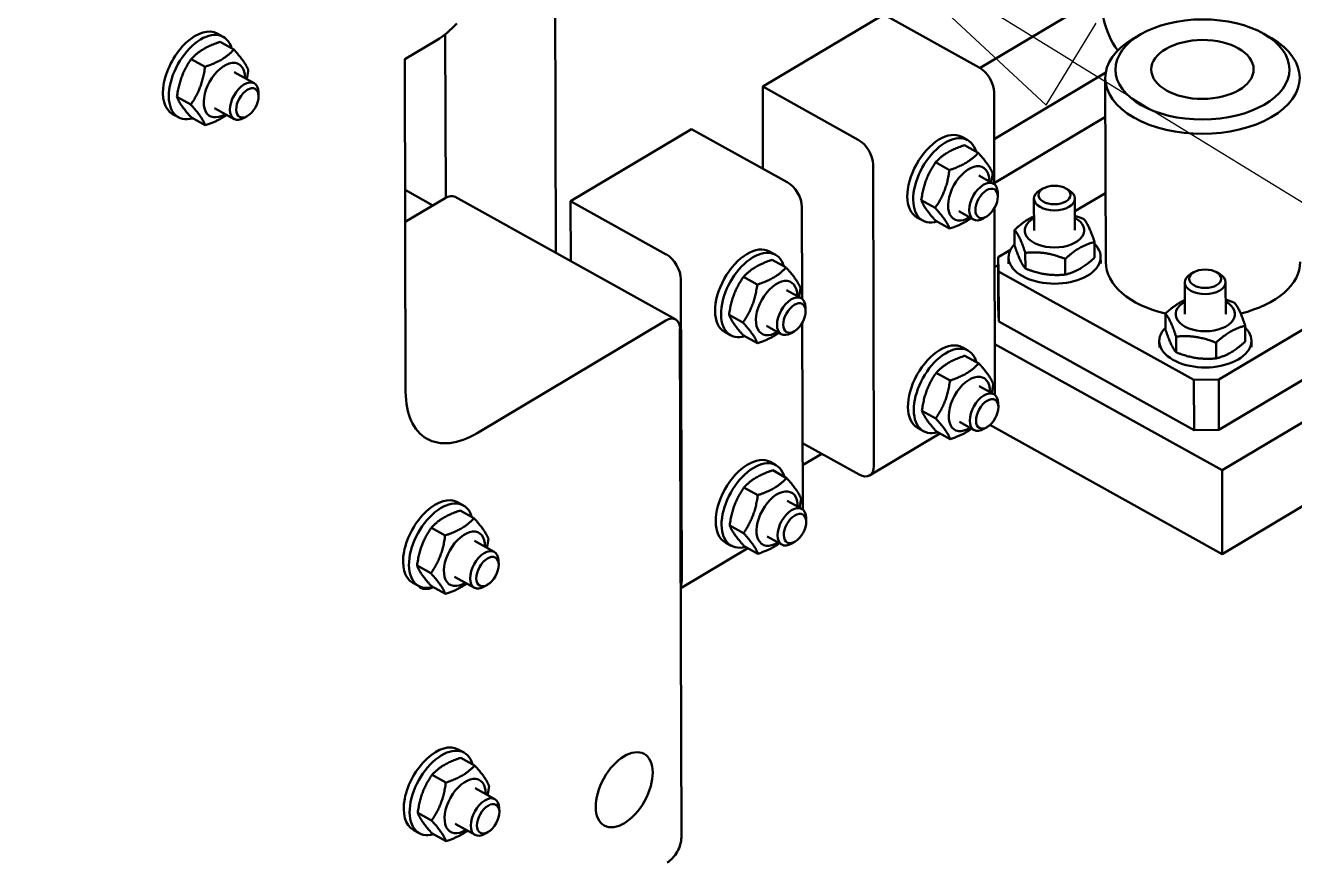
# Model space of a CAD drawing. Header units: millimetres. Extents: x -1901 to 2520, y -3919 to 1782.
# Drawn here: x 2008.3 to 2082.7, y 686.9 to 735.9 of the extents above; entities that cross this region are included whole.
import ezdxf

# ---------------------------------------------------------------- set-up
doc = ezdxf.new("R2010")
doc.units = ezdxf.units.MM
doc.header["$LTSCALE"] = 6
for name, color, linetype, lineweight in [('Detail Boundary (ISO)', 7, 'Continuous', 25), ('Symbol (ISO)', 7, 'Continuous', 25), ('Visible (ISO)', 7, 'Continuous', 50)]:
    doc.layers.add(name, color=color, linetype=linetype, lineweight=lineweight)

# ---------------------------------------------------------------- blocks, each defined once
blk = doc.blocks.new('2dDetail0')
at = {"layer": 'Detail Boundary (ISO)'}
blk.add_circle((337.484, 121.534), 15.131, dxfattribs=at)
blk = doc.blocks.new('Balloon33')
at = {"layer": 'Symbol (ISO)'}
for p, q in [((343.63, 122.862), (344.692, 121.877)), ((344.953, 122.303), (344.142, 122.801)), ((344.692, 121.877), (345.182, 122.677)), ((344.953, 122.303), (382.813, 99.078))]:
    blk.add_line(p, q, dxfattribs=at)
blk.add_solid([(345.215, 122.73), (342.822, 123.611), (344.692, 121.877), (345.215, 122.73)], dxfattribs=at)

msp = doc.modelspace()

# ---------------------------------------------------------------- linework, layer by layer
at = {"layer": 'Visible (ISO)'}
for p, q in [((2039.358, 742.224), (2039.411, 722.591)), ((2064.274, 733.435), (2072.812, 738.526)), ((2058.628, 736.573), (2051.533, 732.342)), ((2058.628, 736.573), (2064.232, 733.46)), ((2019.899, 735.262), (2019.554, 735.454)), ((2032.92, 735.415), (2032.946, 725.828)), ((2073.687, 735.404), (2073.261, 735.155)), ((2080.932, 735.423), (2081.359, 735.177)), ((2020.522, 734.513), (2019.711, 734.964)), ((2030.543, 733.951), (2032.421, 735.07)), ((2018.835, 733.508), (2018.024, 733.958)), ((2030.596, 714.448), (2030.543, 733.951)), ((2020.55, 733.184), (2021.714, 732.538)), ((2071.643, 733.165), (2065.104, 729.266)), ((2051.533, 732.342), (2057.136, 729.229)), ((2051.533, 732.342), (2051.546, 727.527)), ((2071.646, 722.047), (2071.616, 732.841)), ((2017.997, 731.287), (2017.185, 731.738)), ((2021.972, 731.799), (2021.966, 732.015)), ((2065.111, 726.614), (2065.096, 732)), ((2019.385, 731.086), (2020.548, 730.44)), ((2017.277, 730.541), (2016.932, 730.733)), ((2018.845, 730.073), (2018.034, 730.524)), ((2021.312, 730.612), (2021.126, 730.503)), ((2071.622, 730.57), (2065.111, 726.688)), ((2047.359, 729.853), (2040.263, 725.623)), ((2047.359, 729.853), (2052.962, 726.74)), ((2063.199, 729.398), (2063.544, 729.207)), ((2064.167, 728.458), (2063.355, 728.909)), ((2062.48, 727.452), (2061.669, 727.903)), ((2058.001, 727.769), (2058.049, 710.106)), ((2064.195, 727.129), (2065.057, 726.65)), ((2067.965, 726.369), (2067.783, 726.263)), ((2069.304, 726.373), (2069.487, 726.267)), ((2030.564, 726.29), (2032.198, 725.382)), ((2030.569, 724.411), (2032.913, 725.808)), ((2033.498, 725.876), (2046.429, 718.692)), ((2040.263, 725.623), (2045.867, 722.51)), ((2040.263, 725.623), (2040.273, 722.112)), ((2061.641, 725.232), (2060.83, 725.683)), ((2065.314, 725.911), (2065.309, 726.127)), ((2067.441, 723.911), (2067.436, 725.776)), ((2069.841, 723.918), (2069.836, 725.782)), ((2069.838, 725.033), (2071.635, 726.104)), ((2053.842, 719.895), (2053.827, 725.28)), ((2063.029, 725.031), (2063.891, 724.552)), ((2065.144, 714.336), (2065.115, 725.213)), ((2060.577, 724.678), (2060.922, 724.486)), ((2062.489, 724.018), (2061.678, 724.468)), ((2064.655, 724.724), (2064.469, 724.615)), ((2066.3, 723.948), (2066.303, 723.025)), ((2051.93, 722.679), (2052.275, 722.487)), ((2065.335, 722.349), (2066.055, 722.778)), ((2066.928, 722.601), (2066.93, 721.678)), ((2070.985, 723.234), (2070.987, 722.311)), ((2052.897, 721.739), (2052.086, 722.189)), ((2065.124, 721.756), (2065.337, 721.883)), ((2065.335, 722.349), (2065.343, 719.405)), ((2065.359, 721.511), (2065.335, 722.349)), ((2065.947, 721.959), (2065.946, 722.337)), ((2069.27, 722.244), (2069.273, 721.321)), ((2071.347, 721.974), (2071.346, 722.352)), ((2051.211, 720.733), (2050.399, 721.184)), ((2076.811, 715.149), (2065.359, 721.511)), ((2065.359, 721.511), (2065.367, 718.567)), ((2076.804, 721.459), (2076.622, 721.352)), ((2078.143, 721.463), (2078.326, 721.357)), ((2089.356, 721.777), (2078.267, 715.165)), ((2046.732, 721.05), (2046.78, 703.387)), ((2052.926, 720.41), (2053.788, 719.931)), ((2076.28, 719.001), (2076.275, 720.865)), ((2078.68, 719.007), (2078.675, 720.872)), ((2050.372, 718.513), (2049.561, 718.963)), ((2054.045, 719.192), (2054.039, 719.408)), ((2065.343, 719.405), (2065.367, 718.567)), ((2075.139, 719.038), (2075.141, 718.114)), ((2045.844, 718.625), (2034.783, 712.03)), ((2046.762, 688.335), (2046.681, 718.141)), ((2051.76, 718.312), (2052.622, 717.833)), ((2053.875, 707.617), (2053.846, 718.494)), ((2076.819, 712.205), (2065.367, 718.567)), ((2089.364, 718.833), (2078.275, 712.221)), ((2079.823, 718.324), (2079.826, 717.4)), ((2049.308, 717.958), (2049.652, 717.767)), ((2051.22, 717.299), (2050.409, 717.749)), ((2053.386, 718.005), (2053.199, 717.896)), ((2074.786, 717.049), (2074.785, 717.427)), ((2075.767, 717.691), (2075.769, 716.767)), ((2092.235, 718.063), (2078.461, 709.85)), ((2080.186, 717.063), (2080.185, 717.441)), ((2063.233, 717.059), (2063.578, 716.867)), ((2065.136, 717.253), (2078.461, 709.85)), ((2078.109, 717.334), (2078.111, 716.41)), ((2064.2, 716.118), (2063.389, 716.569)), ((2062.513, 715.113), (2061.702, 715.563)), ((2078.267, 715.165), (2076.811, 715.149)), ((2078.267, 715.165), (2078.275, 712.221)), ((2064.228, 714.789), (2065.09, 714.311)), ((2076.811, 715.149), (2076.819, 712.205)), ((2065.348, 713.572), (2065.342, 713.787)), ((2061.675, 712.892), (2060.864, 713.343)), ((2078.475, 704.944), (2092.248, 713.156)), ((2060.61, 712.338), (2060.955, 712.147)), ((2063.063, 712.691), (2063.925, 712.213)), ((2064.688, 712.384), (2064.502, 712.275)), ((2064.857, 712.509), (2078.475, 704.944)), ((2076.819, 712.205), (2078.275, 712.221)), ((2053.865, 711.45), (2057.189, 709.603)), ((2057.801, 709.554), (2061.923, 712.011)), ((2062.523, 711.678), (2061.712, 712.129)), ((2053.868, 710.156), (2054.991, 710.825)), ((2051.963, 710.339), (2052.308, 710.148)), ((2052.931, 709.399), (2052.12, 709.85)), ((2078.461, 709.85), (2078.475, 704.944)), ((2051.244, 708.393), (2050.433, 708.844)), ((2033.979, 707.79), (2033.634, 707.982)), ((2052.959, 708.07), (2053.821, 707.591)), ((2034.601, 707.042), (2033.79, 707.493)), ((2054.079, 706.852), (2054.073, 707.068)), ((2032.915, 706.036), (2032.103, 706.487)), ((2050.406, 706.173), (2049.594, 706.624)), ((2034.63, 705.713), (2035.793, 705.066)), ((2049.341, 705.619), (2049.686, 705.427)), ((2051.794, 705.972), (2052.656, 705.493)), ((2053.419, 705.665), (2053.233, 705.556)), ((2046.723, 702.948), (2050.654, 705.292)), ((2051.254, 704.959), (2050.443, 705.41)), ((2032.076, 703.816), (2031.265, 704.267)), ((2036.051, 704.327), (2036.045, 704.543)), ((2031.356, 703.07), (2031.012, 703.262)), ((2033.464, 703.615), (2034.628, 702.968)), ((2032.924, 702.602), (2032.113, 703.052)), ((2035.391, 703.14), (2035.205, 703.031)), ((2034.018, 693.3), (2033.673, 693.491)), ((2034.641, 692.551), (2033.83, 693.002)), ((2032.954, 691.545), (2032.143, 691.996)), ((2034.669, 691.222), (2035.833, 690.576)), ((2036.09, 689.837), (2036.084, 690.052)), ((2032.115, 689.325), (2031.304, 689.776)), ((2033.504, 689.124), (2034.667, 688.478)), ((2031.396, 688.579), (2031.051, 688.771)), ((2032.964, 688.111), (2032.152, 688.561)), ((2035.431, 688.649), (2035.245, 688.54))]:
    msp.add_line(p, q, dxfattribs=at)
for centre, major_axis, ratio, start_param, end_param in [((2073.68, 735.719), (-1.582, 2.654), 0.58657, 0.391645, 1.70189), ((2032.411, 738.75), (-2.185, -3.934), 0.569764, 0.77595, 1.163531), ((2018.243, 733.093), (1.311, 2.36), 0.569764, 0, 3.141593), ((2018.588, 732.902), (1.311, 2.36), 0.569764, 5.76686, 9.941104), ((2077.316, 732.857), (5.7, 0.015), 0.57559, 2.360746, 7.064032), ((2019.967, 732.135), (0.845, 1.521), 0.569764, 5.473402, 10.234562), ((2064.234, 732.478), (-0.615, 1.031), 0.58657, 3.921904, 5.4927), ((2021.131, 731.489), (0.583, 1.049), 0.569764, 5.51712, 10.190843), ((2061.888, 727.038), (-1.311, -2.36), 0.569764, 3.141593, 6.283185), ((2062.233, 726.846), (-1.311, -2.36), 0.569764, 2.625267, 6.799511), ((2057.139, 728.248), (0.615, -1.031), 0.58657, 0.780311, 2.351107), ((2063.612, 726.08), (0.845, 1.521), 0.569764, 5.473402, 10.234562), ((2052.965, 725.759), (-0.615, 1.031), 0.58657, 3.921904, 5.4927), ((2064.474, 725.601), (0.583, 1.049), 0.569764, 5.51712, 10.190843), ((2032.915, 724.827), (0.583, 1.049), 0.569764, 0, 0.77595), ((2068.636, 725.779), (-1.2, -0.003), 0.57559, 5.502339, 10.205624), ((2068.641, 723.914), (-1.74, -0.005), 0.57559, 5.473402, 10.234562), ((2050.619, 720.319), (-1.311, -2.36), 0.569764, 3.141593, 6.283185), ((2050.964, 720.127), (-1.311, -2.36), 0.569764, 2.625267, 6.799511), ((2068.646, 722.344), (2.7, 0.007), 0.57559, 2.620237, 6.804541), ((2045.87, 721.529), (0.615, -1.031), 0.58657, 0.780311, 2.351107), ((2077.346, 722.063), (-5.7, -0.015), 0.57559, 0, 1.171716), ((2077.346, 722.063), (5.7, 0.015), 0.57559, 5.109365, 6.283185), ((2077.475, 720.868), (-1.2, -0.003), 0.57559, 5.502339, 10.205624), ((2052.343, 719.361), (0.845, 1.521), 0.569764, 5.473402, 10.234562), ((2053.205, 718.882), (0.583, 1.049), 0.569764, 5.51712, 10.190843), ((2077.48, 719.004), (-1.74, -0.005), 0.57559, 5.473402, 10.234562), ((2045.847, 717.643), (0.583, 1.049), 0.569764, 5.488339, 7.059136), ((2077.485, 717.434), (2.7, 0.007), 0.57559, 2.620237, 6.804541), ((2061.922, 714.698), (-1.311, -2.36), 0.569764, 3.141593, 6.283185), ((2062.266, 714.507), (-1.311, -2.36), 0.569764, 2.625267, 6.799511), ((2063.646, 713.74), (0.845, 1.521), 0.569764, 5.473402, 10.234562), ((2034.77, 716.936), (-2.914, -5.245), 0.569764, 5.488339, 7.059136), ((2064.508, 713.262), (0.583, 1.049), 0.569764, 5.51712, 10.190843), ((2064.282, 714.815), (-0.615, 1.031), 0.58657, 3.859071, 3.921904), ((2050.652, 707.979), (-1.311, -2.36), 0.569764, 3.141593, 6.283185), ((2050.997, 707.788), (-1.311, -2.36), 0.569764, 2.625267, 6.799511), ((2057.187, 710.585), (0.615, -1.031), 0.58657, 5.4927, 7.063496), ((2052.376, 707.021), (0.845, 1.521), 0.569764, 5.473402, 10.234562), ((2032.323, 705.622), (1.311, 2.36), 0.569764, 0, 3.141593), ((2032.668, 705.43), (1.311, 2.36), 0.569764, 5.76686, 9.941104), ((2053.239, 706.542), (0.583, 1.049), 0.569764, 5.51712, 10.190843), ((2053.013, 708.096), (-0.615, 1.031), 0.58657, 3.859071, 3.921904), ((2034.047, 704.664), (0.845, 1.521), 0.569764, 5.473402, 10.234562), ((2035.211, 704.017), (0.583, 1.049), 0.569764, 5.51712, 10.190843), ((2045.918, 703.865), (0.615, -1.031), 0.58657, 0.410245, 0.780311), ((2032.296, 704.404), (-0.801, -1.442), 0.569764, 6.098668, 6.975599), ((2032.362, 691.131), (1.311, 2.36), 0.569764, 0, 3.141593), ((2032.707, 690.939), (1.311, 2.36), 0.569764, 5.76686, 9.941104), ((2034.086, 690.173), (0.845, 1.521), 0.569764, 5.473402, 10.234562), ((2035.25, 689.527), (0.583, 1.049), 0.569764, 5.51712, 10.190843), ((2045.928, 687.837), (-0.583, -1.049), 0.569764, 0.77595, 2.346747)]:
    msp.add_ellipse(centre, major_axis=major_axis, ratio=ratio, start_param=start_param, end_param=end_param, dxfattribs=at)
for centre, major_axis, ratio in [((2077.315, 733.347), (5.1, 0.014), 0.57559), ((2077.315, 733.347), (-3, -0.008), 0.57559), ((2021.316, 731.386), (0.458, 0.824), 0.569764), ((2064.659, 725.498), (0.458, 0.824), 0.569764), ((2068.636, 725.989), (-0.942, -0.003), 0.57559), ((2077.475, 721.079), (-0.942, -0.003), 0.57559), ((2053.39, 718.779), (0.458, 0.824), 0.569764), ((2064.693, 713.159), (0.458, 0.824), 0.569764), ((2053.424, 706.44), (0.458, 0.824), 0.569764), ((2035.396, 703.915), (0.458, 0.824), 0.569764), ((2043.41, 691.127), (1.166, 2.098), 0.569764), ((2035.435, 689.424), (0.458, 0.824), 0.569764)]:
    msp.add_ellipse(centre, major_axis=major_axis, ratio=ratio, dxfattribs=at)
for points, weights in [([(2019.711, 734.964), (2018.616, 734.601), (2018.024, 733.958)], [1, 1.15470053838, 1]), ([(2018.835, 733.508), (2019.93, 733.871), (2020.522, 734.513)], [1, 1.15470053838, 1]), ([(2020.522, 734.513), (2021.198, 733.767), (2021.37, 733.299)], [1, 1.15470053838, 1]), ([(2018.024, 733.958), (2017.353, 732.988), (2017.185, 731.738)], [1, 1.15470053838, 1]), ([(2017.997, 731.287), (2018.667, 732.258), (2018.835, 733.508)], [1, 1.15470053838, 1]), ([(2021.37, 733.299), (2021.333, 733.022), (2021.28, 732.779)], [1, 1.03065560169, 1.04916171865]), ([(2017.185, 731.738), (2017.358, 731.271), (2018.034, 730.524)], [1, 1.15470053838, 1]), ([(2018.845, 730.073), (2018.672, 730.541), (2017.997, 731.287)], [1, 1.15470053838, 1]), ([(2020.102, 730.688), (2019.63, 730.334), (2018.845, 730.073)], [1.06646153697, 1.10637175034, 1]), ([(2063.355, 728.909), (2062.261, 728.545), (2061.669, 727.903)], [1, 1.15470053838, 1]), ([(2061.669, 727.903), (2060.998, 726.932), (2060.83, 725.683)], [1, 1.15470053838, 1]), ([(2062.48, 727.452), (2063.575, 727.815), (2064.167, 728.458)], [1, 1.15470053838, 1]), ([(2064.167, 728.458), (2064.842, 727.711), (2065.015, 727.244)], [1, 1.15470053838, 1]), ([(2061.641, 725.232), (2062.312, 726.202), (2062.48, 727.452)], [1, 1.15470053838, 1]), ([(2065.015, 727.244), (2064.978, 726.966), (2064.925, 726.724)], [1, 1.0306556017, 1.04916171866]), ([(2060.83, 725.683), (2061.003, 725.215), (2061.678, 724.468)], [1, 1.15470053838, 1]), ([(2062.489, 724.018), (2062.317, 724.485), (2061.641, 725.232)], [1, 1.15470053838, 1]), ([(2063.747, 724.633), (2063.275, 724.278), (2062.489, 724.018)], [1.06646153698, 1.10637175033, 1]), ([(2066.3, 723.948), (2066.905, 724.5), (2067.439, 724.742)], [1, 1.10454134278, 1.06779174417]), ([(2069.839, 724.763), (2070.086, 724.689), (2070.357, 724.581)], [1.05074494913, 1.0319858705, 1]), ([(2070.357, 724.581), (2070.67, 724.194), (2070.985, 723.234)], [1, 1.15470053838, 1]), ([(2066.928, 722.601), (2066.613, 723.561), (2066.3, 723.948)], [1, 1.15470053838, 1]), ([(2066.303, 723.025), (2066.617, 722.065), (2066.93, 721.678)], [1, 1.15470053838, 1]), ([(2069.27, 722.244), (2068.098, 722.709), (2066.928, 722.601)], [1, 1.15470053838, 1]), ([(2070.985, 723.234), (2070.126, 723.025), (2069.27, 722.244)], [1, 1.15470053838, 1]), ([(2052.086, 722.189), (2050.991, 721.826), (2050.399, 721.184)], [1, 1.15470053838, 1]), ([(2069.273, 721.321), (2070.131, 721.529), (2070.987, 722.311)], [1, 1.15470053838, 1]), ([(2050.399, 721.184), (2049.729, 720.213), (2049.561, 718.963)], [1, 1.15470053838, 1]), ([(2051.211, 720.733), (2052.305, 721.096), (2052.897, 721.739)], [1, 1.15470053838, 1]), ([(2052.897, 721.739), (2053.573, 720.992), (2053.746, 720.525)], [1, 1.15470053838, 1]), ([(2066.93, 721.678), (2068.102, 721.213), (2069.273, 721.321)], [1, 1.15470053838, 1]), ([(2050.372, 718.513), (2051.043, 719.483), (2051.211, 720.733)], [1, 1.15470053838, 1]), ([(2053.746, 720.525), (2053.708, 720.247), (2053.656, 720.004)], [1, 1.0306556017, 1.04916171866]), ([(2075.139, 719.038), (2075.744, 719.59), (2076.278, 719.831)], [1, 1.10454134278, 1.06779174417]), ([(2078.678, 719.853), (2078.925, 719.778), (2079.196, 719.671)], [1.05074494913, 1.0319858705, 1]), ([(2079.196, 719.671), (2079.509, 719.283), (2079.823, 718.324)], [1, 1.15470053838, 1]), ([(2049.561, 718.963), (2049.733, 718.496), (2050.409, 717.749)], [1, 1.15470053838, 1]), ([(2075.767, 717.691), (2075.452, 718.65), (2075.139, 719.038)], [1, 1.15470053838, 1]), ([(2051.22, 717.299), (2051.048, 717.766), (2050.372, 718.513)], [1, 1.15470053838, 1]), ([(2079.823, 718.324), (2078.965, 718.115), (2078.109, 717.334)], [1, 1.15470053838, 1]), ([(2052.477, 717.913), (2052.006, 717.559), (2051.22, 717.299)], [1.06646153698, 1.10637175033, 1]), ([(2075.141, 718.114), (2075.456, 717.154), (2075.769, 716.767)], [1, 1.15470053838, 1]), ([(2078.109, 717.334), (2076.937, 717.798), (2075.767, 717.691)], [1, 1.15470053838, 1]), ([(2078.111, 716.41), (2078.969, 716.619), (2079.826, 717.4)], [1, 1.15470053838, 1]), ([(2075.769, 716.767), (2076.941, 716.303), (2078.111, 716.41)], [1, 1.15470053838, 1]), ([(2063.389, 716.569), (2062.294, 716.206), (2061.702, 715.563)], [1, 1.15470053838, 1]), ([(2062.513, 715.113), (2063.608, 715.476), (2064.2, 716.118)], [1, 1.15470053838, 1]), ([(2064.2, 716.118), (2064.876, 715.372), (2065.048, 714.904)], [1, 1.15470053838, 1]), ([(2061.702, 715.563), (2061.031, 714.593), (2060.864, 713.343)], [1, 1.15470053838, 1]), ([(2061.675, 712.892), (2062.346, 713.863), (2062.513, 715.113)], [1, 1.15470053838, 1]), ([(2065.048, 714.904), (2065.011, 714.627), (2064.958, 714.384)], [1, 1.0306556017, 1.04916171866]), ([(2060.864, 713.343), (2061.036, 712.876), (2061.712, 712.129)], [1, 1.15470053838, 1]), ([(2062.523, 711.678), (2062.35, 712.146), (2061.675, 712.892)], [1, 1.15470053838, 1]), ([(2063.78, 712.293), (2063.309, 711.939), (2062.523, 711.678)], [1.06646153698, 1.10637175033, 1]), ([(2052.12, 709.85), (2051.025, 709.487), (2050.433, 708.844)], [1, 1.15470053838, 1]), ([(2051.244, 708.393), (2052.339, 708.757), (2052.931, 709.399)], [1, 1.15470053838, 1]), ([(2052.931, 709.399), (2053.607, 708.652), (2053.779, 708.185)], [1, 1.15470053838, 1]), ([(2050.433, 708.844), (2049.762, 707.874), (2049.594, 706.624)], [1, 1.15470053838, 1]), ([(2050.406, 706.173), (2051.076, 707.144), (2051.244, 708.393)], [1, 1.15470053838, 1]), ([(2053.779, 708.185), (2053.742, 707.907), (2053.689, 707.665)], [1, 1.0306556017, 1.04916171866]), ([(2033.79, 707.493), (2032.695, 707.129), (2032.103, 706.487)], [1, 1.15470053838, 1]), ([(2032.915, 706.036), (2034.01, 706.399), (2034.601, 707.042)], [1, 1.15470053838, 1]), ([(2034.601, 707.042), (2035.277, 706.295), (2035.45, 705.828)], [1, 1.15470053838, 1]), ([(2032.103, 706.487), (2031.433, 705.516), (2031.265, 704.267)], [1, 1.15470053838, 1]), ([(2049.594, 706.624), (2049.767, 706.156), (2050.443, 705.41)], [1, 1.15470053838, 1]), ([(2032.076, 703.816), (2032.747, 704.786), (2032.915, 706.036)], [1, 1.15470053838, 1]), ([(2035.45, 705.828), (2035.412, 705.55), (2035.36, 705.307)], [1, 1.03065560169, 1.04916171865]), ([(2051.254, 704.959), (2051.081, 705.426), (2050.406, 706.173)], [1, 1.15470053838, 1]), ([(2052.511, 705.574), (2052.039, 705.22), (2051.254, 704.959)], [1.06646153698, 1.10637175033, 1]), ([(2031.265, 704.267), (2031.438, 703.799), (2032.113, 703.052)], [1, 1.15470053838, 1]), ([(2032.924, 702.602), (2032.752, 703.069), (2032.076, 703.816)], [1, 1.15470053838, 1]), ([(2034.181, 703.217), (2033.71, 702.862), (2032.924, 702.602)], [1.06646153697, 1.10637175034, 1]), ([(2033.83, 693.002), (2032.735, 692.638), (2032.143, 691.996)], [1, 1.15470053838, 1]), ([(2032.954, 691.545), (2034.049, 691.908), (2034.641, 692.551)], [1, 1.15470053838, 1]), ([(2034.641, 692.551), (2035.316, 691.804), (2035.489, 691.337)], [1, 1.15470053838, 1]), ([(2032.143, 691.996), (2031.472, 691.025), (2031.304, 689.776)], [1, 1.15470053838, 1]), ([(2032.115, 689.325), (2032.786, 690.295), (2032.954, 691.545)], [1, 1.15470053838, 1]), ([(2035.489, 691.337), (2035.452, 691.059), (2035.399, 690.817)], [1, 1.03065560172, 1.04916171868]), ([(2031.304, 689.776), (2031.477, 689.308), (2032.152, 688.561)], [1, 1.15470053838, 1]), ([(2032.964, 688.111), (2032.791, 688.578), (2032.115, 689.325)], [1, 1.15470053838, 1]), ([(2034.221, 688.726), (2033.749, 688.372), (2032.964, 688.111)], [1.066461537, 1.1063717503, 1])]:
    msp.add_rational_spline(points, weights, degree=2, dxfattribs=at)

# ---------------------------------------------------------------- block references
at = {"layer": 'Detail Boundary (ISO)', "xscale": 6, "yscale": 6, "zscale": 6}
msp.add_blockref('2dDetail0', (0, 0), dxfattribs=at)
at = {"layer": 'Symbol (ISO)', "xscale": 6, "yscale": 6, "zscale": 6}
msp.add_blockref('Balloon33', (0, 0), dxfattribs=at)

doc.saveas('drawing.dxf')
